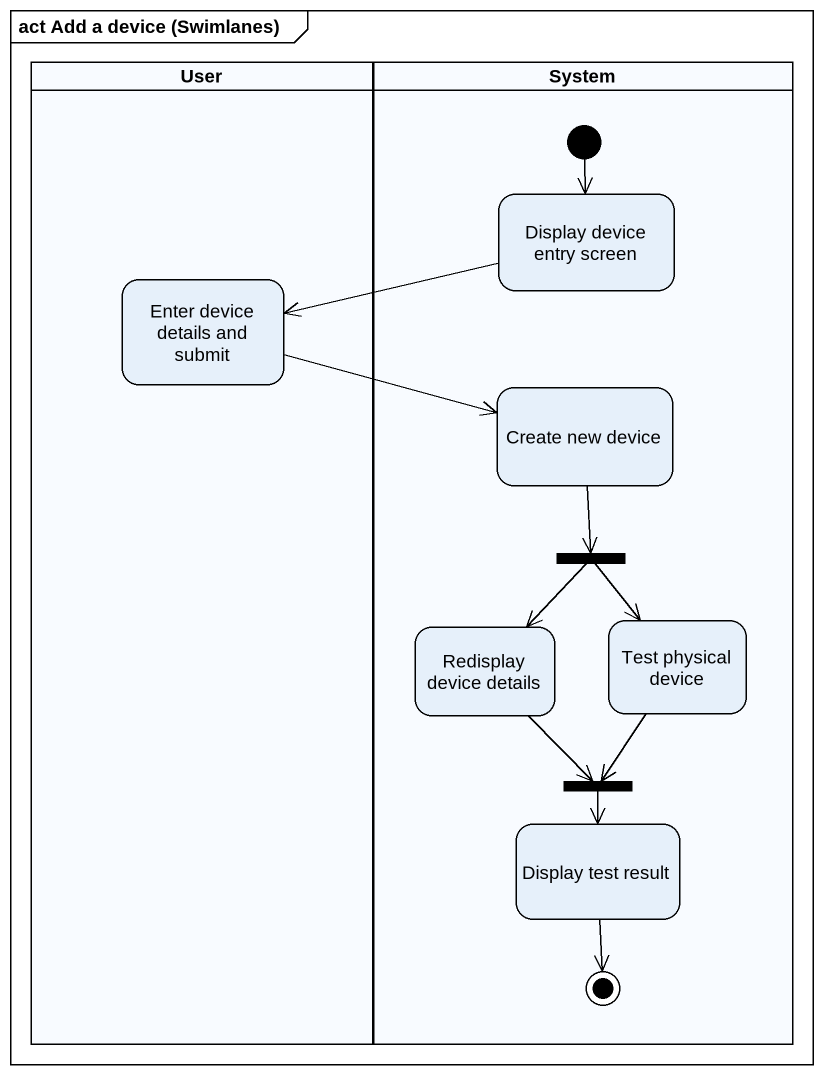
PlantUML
@startuml
mainframe act Add a device (Swimlanes)
hide empty description
state User <<partition>> {
  state "Enter device details and submit" as Enter_device_details_and
}
state System <<partition>> {
  state "Display device entry screen" as Display_device_entry_screen
  state "Create new device" as Create_new_device
  state fork1 <<fork>>
  state "Test physical device" as Test_physical_device
  state "Redisplay device details" as Redisplay_device_details
  state "Display test result" as Display_test_result
  state fork2 <<join>>
  [*] --> Display_device_entry_screen
  Display_test_result --> [*]
}
Display_device_entry_screen -left-> Enter_device_details_and
Enter_device_details_and -right-> Create_new_device
Create_new_device --> fork1
fork1 --> Test_physical_device
fork1 --> Redisplay_device_details
Test_physical_device --> fork2
Redisplay_device_details --> fork2
fork2 --> Display_test_result
@enduml
